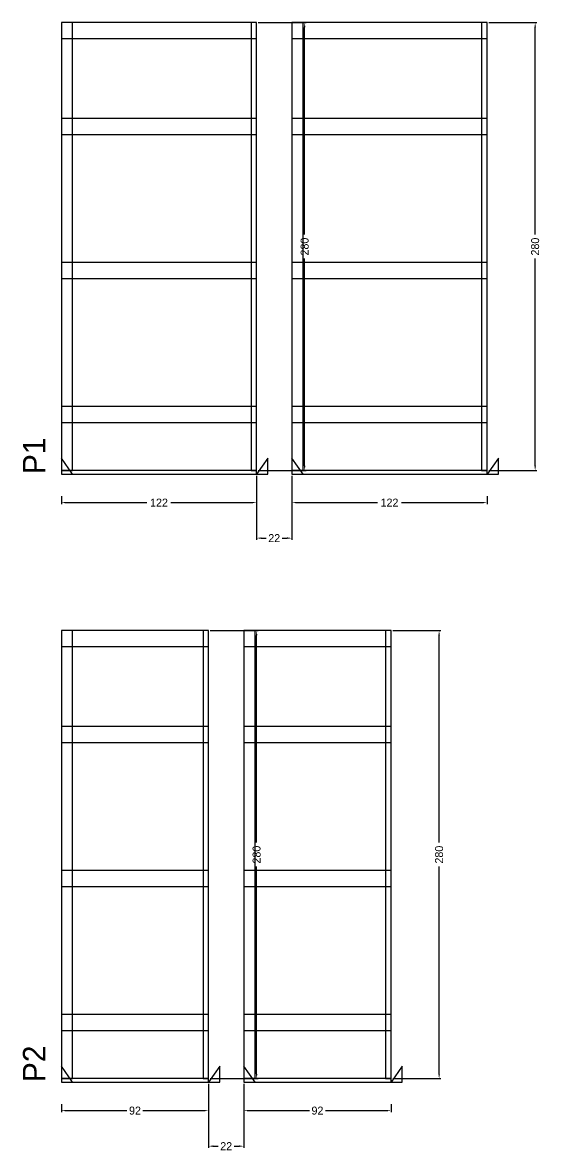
# Model space of a CAD drawing. Header units: centimetres. Extents: x -13000 to 4299, y -7226 to 295.
# Drawn here: x 3976 to 4299, y -423 to 282 of the extents above; entities that cross this region are included whole.
import ezdxf

# ---------------------------------------------------------------- set-up
doc = ezdxf.new("R2010")
doc.units = ezdxf.units.CM
for name, color, linetype in [('COTA', 241, 'Continuous'), ('NOMENCLATURA', 7, 'Continuous'), ('SARR_2.2x10', 60, 'Continuous'), ('SARR_2.2x7', 40, 'Continuous'), ('SARR_3.5x7', 81, 'Continuous')]:
    doc.layers.add(name, color=color, linetype=linetype)
doc.dimstyles.new('PAINEL-NOVA', dxfattribs={"dimtxt": 5, "dimasz": 3, "dimexe": 1, "dimexo": 1, "dimgap": 1, "dimtad": 1, "dimcen": 2.5, "dimazin": 3, "dimtfac": 1, "dimtmove": 0, "dimatfit": 3})

# ---------------------------------------------------------------- blocks, each defined once
blk = doc.blocks.new('_CLOSEDFILLED')
at = {"color": 0, "linetype": 'BYBLOCK'}
blk.add_solid([(-1, 0.16), (0, 0), (-1, -0.16)], dxfattribs=at)
blk = doc.blocks.new('*D21')
for p, q in [((4000, -13.8), (4000, -18.8)), ((4122, -13.8), (4122, -18.8)), ((4003, -17.8), (4053.5, -17.8)), ((4068.5, -17.8), (4119, -17.8))]:
    blk.add_line(p, q)
at = {"layer": 'Defpoints'}
for p in [(4000, -12.8), (4122, -12.8), (4000, -17.8)]:
    blk.add_point(p, dxfattribs=at)
at = {"layer": 'SARR_2.2x10', "xscale": 3, "yscale": 3, "rotation": 180}
blk.add_blockref('_CLOSEDFILLED', (4000, -17.8), dxfattribs=at)
at = {"layer": 'SARR_2.2x10', "xscale": 3, "yscale": 3}
blk.add_blockref('_CLOSEDFILLED', (4122, -17.8), dxfattribs=at)
at = {"layer": 'SARR_2.2x10', "insert": (4061, -17.8), "char_height": 5, "attachment_point": 5}
blk.add_mtext('122', dxfattribs=at)
blk = doc.blocks.new('*D22')
for p, q in [((4123, 282.2), (4153, 282.2)), ((4152, 149.7), (4152, 279.2)), ((4152, 5.2), (4152, 134.7)), ((4123, 2.2), (4153, 2.2))]:
    blk.add_line(p, q)
at = {"layer": 'Defpoints'}
for p in [(4122, 282.2), (4122, 2.2), (4152, 2.2)]:
    blk.add_point(p, dxfattribs=at)
at = {"layer": 'SARR_2.2x10', "xscale": 3, "yscale": 3}
for p, rotation in [((4152, 282.2), 90), ((4152, 2.2), 270)]:
    blk.add_blockref('_CLOSEDFILLED', p, dxfattribs=dict(at, rotation=rotation))
at = {"layer": 'SARR_2.2x10', "insert": (4152, 142.2), "char_height": 5, "attachment_point": 5, "rotation": 90}
blk.add_mtext('280', dxfattribs=at)
blk = doc.blocks.new('GRA-E')
at = {"layer": 'SARR_2.2x7'}
blk.add_lwpolyline([(0, 0), (7, 0), (0, 10)], close=True, dxfattribs=at)
blk = doc.blocks.new('GRA-D')
at = {"layer": 'SARR_2.2x7'}
blk.add_lwpolyline([(0, 0), (7, 0), (7, 10)], close=True, dxfattribs=at)
blk = doc.blocks.new('*D23')
for p, q in [((4144, -13.8), (4144, -18.8)), ((4266, -13.8), (4266, -18.8)), ((4147, -17.8), (4197.5, -17.8)), ((4212.5, -17.8), (4263, -17.8))]:
    blk.add_line(p, q)
at = {"layer": 'Defpoints'}
for p in [(4144, -12.8), (4266, -12.8), (4144, -17.8)]:
    blk.add_point(p, dxfattribs=at)
at = {"layer": 'SARR_2.2x10', "xscale": 3, "yscale": 3, "rotation": 180}
blk.add_blockref('_CLOSEDFILLED', (4144, -17.8), dxfattribs=at)
at = {"layer": 'SARR_2.2x10', "xscale": 3, "yscale": 3}
blk.add_blockref('_CLOSEDFILLED', (4266, -17.8), dxfattribs=at)
at = {"layer": 'SARR_2.2x10', "insert": (4205, -17.8), "char_height": 5, "attachment_point": 5}
blk.add_mtext('122', dxfattribs=at)
blk = doc.blocks.new('*D24')
for p, q in [((4267, 282.2), (4297, 282.2)), ((4296, 149.7), (4296, 279.2)), ((4296, 5.2), (4296, 134.7)), ((4267, 2.2), (4297, 2.2))]:
    blk.add_line(p, q)
at = {"layer": 'Defpoints'}
for p in [(4266, 282.2), (4266, 2.2), (4296, 2.2)]:
    blk.add_point(p, dxfattribs=at)
at = {"layer": 'SARR_2.2x10', "xscale": 3, "yscale": 3}
for p, rotation in [((4296, 282.2), 90), ((4296, 2.2), 270)]:
    blk.add_blockref('_CLOSEDFILLED', p, dxfattribs=dict(at, rotation=rotation))
at = {"layer": 'SARR_2.2x10', "insert": (4296, 142.2), "char_height": 5, "attachment_point": 5, "rotation": 90}
blk.add_mtext('280', dxfattribs=at)
blk = doc.blocks.new('*D25')
for p, q in [((4267, 282.2), (4297, 282.2)), ((4296, 149.7), (4296, 279.2)), ((4296, 5.2), (4296, 134.7)), ((4267, 2.2), (4297, 2.2))]:
    blk.add_line(p, q)
at = {"layer": 'Defpoints'}
for p in [(4266, 282.2), (4266, 2.2), (4296, 2.2)]:
    blk.add_point(p, dxfattribs=at)
at = {"layer": 'SARR_2.2x10', "xscale": 3, "yscale": 3}
for p, rotation in [((4296, 282.2), 90), ((4296, 2.2), 270)]:
    blk.add_blockref('_CLOSEDFILLED', p, dxfattribs=dict(at, rotation=rotation))
at = {"layer": 'SARR_2.2x10', "insert": (4296, 142.2), "char_height": 5, "attachment_point": 5, "rotation": 90}
blk.add_mtext('280', dxfattribs=at)
blk = doc.blocks.new('*D26')
for p, q in [((4267, 282.2), (4297, 282.2)), ((4296, 149.7), (4296, 279.2)), ((4296, 5.2), (4296, 134.7)), ((4267, 2.2), (4297, 2.2))]:
    blk.add_line(p, q)
at = {"layer": 'Defpoints'}
for p in [(4266, 282.2), (4266, 2.2), (4296, 2.2)]:
    blk.add_point(p, dxfattribs=at)
at = {"layer": 'SARR_2.2x10', "xscale": 3, "yscale": 3}
for p, rotation in [((4296, 282.2), 90), ((4296, 2.2), 270)]:
    blk.add_blockref('_CLOSEDFILLED', p, dxfattribs=dict(at, rotation=rotation))
at = {"layer": 'SARR_2.2x10', "insert": (4296, 142.2), "char_height": 5, "attachment_point": 5, "rotation": 90}
blk.add_mtext('280', dxfattribs=at)
blk = doc.blocks.new('*D27')
for p, q in [((4267, 282.2), (4297, 282.2)), ((4296, 149.7), (4296, 279.2)), ((4296, 5.2), (4296, 134.7)), ((4267, 2.2), (4297, 2.2))]:
    blk.add_line(p, q)
at = {"layer": 'Defpoints'}
for p in [(4266, 282.2), (4266, 2.2), (4296, 2.2)]:
    blk.add_point(p, dxfattribs=at)
at = {"layer": 'SARR_2.2x10', "xscale": 3, "yscale": 3}
for p, rotation in [((4296, 282.2), 90), ((4296, 2.2), 270)]:
    blk.add_blockref('_CLOSEDFILLED', p, dxfattribs=dict(at, rotation=rotation))
at = {"layer": 'SARR_2.2x10', "insert": (4296, 142.2), "char_height": 5, "attachment_point": 5, "rotation": 90}
blk.add_mtext('280', dxfattribs=at)
blk = doc.blocks.new('*D28')
for p, q in [((4267, 282.2), (4297, 282.2)), ((4296, 149.7), (4296, 279.2)), ((4296, 5.2), (4296, 134.7)), ((4267, 2.2), (4297, 2.2))]:
    blk.add_line(p, q)
at = {"layer": 'Defpoints'}
for p in [(4266, 282.2), (4266, 2.2), (4296, 2.2)]:
    blk.add_point(p, dxfattribs=at)
at = {"layer": 'SARR_2.2x10', "xscale": 3, "yscale": 3}
for p, rotation in [((4296, 282.2), 90), ((4296, 2.2), 270)]:
    blk.add_blockref('_CLOSEDFILLED', p, dxfattribs=dict(at, rotation=rotation))
at = {"layer": 'SARR_2.2x10', "insert": (4296, 142.2), "char_height": 5, "attachment_point": 5, "rotation": 90}
blk.add_mtext('280', dxfattribs=at)
blk = doc.blocks.new('*D29')
for p, q in [((4267, 282.2), (4297, 282.2)), ((4296, 149.7), (4296, 279.2)), ((4296, 5.2), (4296, 134.7)), ((4267, 2.2), (4297, 2.2))]:
    blk.add_line(p, q)
at = {"layer": 'Defpoints'}
for p in [(4266, 282.2), (4266, 2.2), (4296, 2.2)]:
    blk.add_point(p, dxfattribs=at)
at = {"layer": 'SARR_2.2x10', "xscale": 3, "yscale": 3}
for p, rotation in [((4296, 282.2), 90), ((4296, 2.2), 270)]:
    blk.add_blockref('_CLOSEDFILLED', p, dxfattribs=dict(at, rotation=rotation))
at = {"layer": 'SARR_2.2x10', "insert": (4296, 142.2), "char_height": 5, "attachment_point": 5, "rotation": 90}
blk.add_mtext('280', dxfattribs=at)
blk = doc.blocks.new('*D30')
for p, q in [((4267, 282.2), (4297, 282.2)), ((4296, 149.7), (4296, 279.2)), ((4296, 5.2), (4296, 134.7)), ((4267, 2.2), (4297, 2.2))]:
    blk.add_line(p, q)
at = {"layer": 'Defpoints'}
for p in [(4266, 282.2), (4266, 2.2), (4296, 2.2)]:
    blk.add_point(p, dxfattribs=at)
at = {"layer": 'SARR_2.2x10', "xscale": 3, "yscale": 3}
for p, rotation in [((4296, 282.2), 90), ((4296, 2.2), 270)]:
    blk.add_blockref('_CLOSEDFILLED', p, dxfattribs=dict(at, rotation=rotation))
at = {"layer": 'SARR_2.2x10', "insert": (4296, 142.2), "char_height": 5, "attachment_point": 5, "rotation": 90}
blk.add_mtext('280', dxfattribs=at)
blk = doc.blocks.new('*D31')
for p, q in [((4267, 282.2), (4297, 282.2)), ((4296, 149.7), (4296, 279.2)), ((4296, 5.2), (4296, 134.7)), ((4267, 2.2), (4297, 2.2))]:
    blk.add_line(p, q)
at = {"layer": 'Defpoints'}
for p in [(4266, 282.2), (4266, 2.2), (4296, 2.2)]:
    blk.add_point(p, dxfattribs=at)
at = {"layer": 'SARR_2.2x10', "xscale": 3, "yscale": 3}
for p, rotation in [((4296, 282.2), 90), ((4296, 2.2), 270)]:
    blk.add_blockref('_CLOSEDFILLED', p, dxfattribs=dict(at, rotation=rotation))
at = {"layer": 'SARR_2.2x10', "insert": (4296, 142.2), "char_height": 5, "attachment_point": 5, "rotation": 90}
blk.add_mtext('280', dxfattribs=at)
blk = doc.blocks.new('*D32')
for p, q in [((4267, 282.2), (4297, 282.2)), ((4296, 149.7), (4296, 279.2)), ((4296, 5.2), (4296, 134.7)), ((4267, 2.2), (4297, 2.2))]:
    blk.add_line(p, q)
at = {"layer": 'Defpoints'}
for p in [(4266, 282.2), (4266, 2.2), (4296, 2.2)]:
    blk.add_point(p, dxfattribs=at)
at = {"layer": 'SARR_2.2x10', "xscale": 3, "yscale": 3}
for p, rotation in [((4296, 282.2), 90), ((4296, 2.2), 270)]:
    blk.add_blockref('_CLOSEDFILLED', p, dxfattribs=dict(at, rotation=rotation))
at = {"layer": 'SARR_2.2x10', "insert": (4296, 142.2), "char_height": 5, "attachment_point": 5, "rotation": 90}
blk.add_mtext('280', dxfattribs=at)
blk = doc.blocks.new('*D33')
for p, q in [((4267, 282.2), (4297, 282.2)), ((4296, 149.7), (4296, 279.2)), ((4296, 5.2), (4296, 134.7)), ((4267, 2.2), (4297, 2.2))]:
    blk.add_line(p, q)
at = {"layer": 'Defpoints'}
for p in [(4266, 282.2), (4266, 2.2), (4296, 2.2)]:
    blk.add_point(p, dxfattribs=at)
at = {"layer": 'SARR_2.2x10', "xscale": 3, "yscale": 3}
for p, rotation in [((4296, 282.2), 90), ((4296, 2.2), 270)]:
    blk.add_blockref('_CLOSEDFILLED', p, dxfattribs=dict(at, rotation=rotation))
at = {"layer": 'SARR_2.2x10', "insert": (4296, 142.2), "char_height": 5, "attachment_point": 5, "rotation": 90}
blk.add_mtext('280', dxfattribs=at)
blk = doc.blocks.new('*D34')
for p, q in [((4122, -1), (4122, -41)), ((4144, -1), (4144, -41)), ((4125, -40), (4128, -40)), ((4138, -40), (4141, -40))]:
    blk.add_line(p, q)
at = {"layer": 'Defpoints'}
for p in [(4122, 0), (4144, 0), (4122, -40)]:
    blk.add_point(p, dxfattribs=at)
at = {"layer": 'COTA', "xscale": 3, "yscale": 3, "rotation": 180}
blk.add_blockref('_CLOSEDFILLED', (4122, -40), dxfattribs=at)
at = {"layer": 'COTA', "xscale": 3, "yscale": 3}
blk.add_blockref('_CLOSEDFILLED', (4144, -40), dxfattribs=at)
at = {"layer": 'COTA', "insert": (4133, -40), "char_height": 5, "attachment_point": 5}
blk.add_mtext('22', dxfattribs=at)
blk = doc.blocks.new('*D55')
for p, q in [((4000, -393.8), (4000, -398.8)), ((4092, -393.8), (4092, -398.8)), ((4003, -397.8), (4041, -397.8)), ((4051, -397.8), (4089, -397.8))]:
    blk.add_line(p, q)
at = {"layer": 'Defpoints'}
for p in [(4000, -392.8), (4092, -392.8), (4000, -397.8)]:
    blk.add_point(p, dxfattribs=at)
at = {"layer": 'SARR_2.2x10', "xscale": 3, "yscale": 3, "rotation": 180}
blk.add_blockref('_CLOSEDFILLED', (4000, -397.8), dxfattribs=at)
at = {"layer": 'SARR_2.2x10', "xscale": 3, "yscale": 3}
blk.add_blockref('_CLOSEDFILLED', (4092, -397.8), dxfattribs=at)
at = {"layer": 'SARR_2.2x10', "insert": (4046, -397.8), "char_height": 5, "attachment_point": 5}
blk.add_mtext('92', dxfattribs=at)
blk = doc.blocks.new('*D56')
for p, q in [((4093, -97.8), (4123, -97.8)), ((4122, -230.3), (4122, -100.8)), ((4122, -374.8), (4122, -245.3)), ((4093, -377.8), (4123, -377.8))]:
    blk.add_line(p, q)
at = {"layer": 'Defpoints'}
for p in [(4092, -97.8), (4092, -377.8), (4122, -377.8)]:
    blk.add_point(p, dxfattribs=at)
at = {"layer": 'SARR_2.2x10', "xscale": 3, "yscale": 3}
for p, rotation in [((4122, -97.8), 90), ((4122, -377.8), 270)]:
    blk.add_blockref('_CLOSEDFILLED', p, dxfattribs=dict(at, rotation=rotation))
at = {"layer": 'SARR_2.2x10', "insert": (4122, -237.8), "char_height": 5, "attachment_point": 5, "rotation": 90}
blk.add_mtext('280', dxfattribs=at)
blk = doc.blocks.new('*D57')
for p, q in [((4114, -393.8), (4114, -398.8)), ((4206, -393.8), (4206, -398.8)), ((4117, -397.8), (4155, -397.8)), ((4165, -397.8), (4203, -397.8))]:
    blk.add_line(p, q)
at = {"layer": 'Defpoints'}
for p in [(4114, -392.8), (4206, -392.8), (4114, -397.8)]:
    blk.add_point(p, dxfattribs=at)
at = {"layer": 'SARR_2.2x10', "xscale": 3, "yscale": 3, "rotation": 180}
blk.add_blockref('_CLOSEDFILLED', (4114, -397.8), dxfattribs=at)
at = {"layer": 'SARR_2.2x10', "xscale": 3, "yscale": 3}
blk.add_blockref('_CLOSEDFILLED', (4206, -397.8), dxfattribs=at)
at = {"layer": 'SARR_2.2x10', "insert": (4160, -397.8), "char_height": 5, "attachment_point": 5}
blk.add_mtext('92', dxfattribs=at)
blk = doc.blocks.new('*D58')
for p, q in [((4207, -97.8), (4237, -97.8)), ((4236, -230.3), (4236, -100.8)), ((4236, -374.8), (4236, -245.3)), ((4207, -377.8), (4237, -377.8))]:
    blk.add_line(p, q)
at = {"layer": 'Defpoints'}
for p in [(4206, -97.8), (4206, -377.8), (4236, -377.8)]:
    blk.add_point(p, dxfattribs=at)
at = {"layer": 'SARR_2.2x10', "xscale": 3, "yscale": 3}
for p, rotation in [((4236, -97.8), 90), ((4236, -377.8), 270)]:
    blk.add_blockref('_CLOSEDFILLED', p, dxfattribs=dict(at, rotation=rotation))
at = {"layer": 'SARR_2.2x10', "insert": (4236, -237.8), "char_height": 5, "attachment_point": 5, "rotation": 90}
blk.add_mtext('280', dxfattribs=at)
blk = doc.blocks.new('*D59')
for p, q in [((4207, -97.8), (4237, -97.8)), ((4236, -230.3), (4236, -100.8)), ((4236, -374.8), (4236, -245.3)), ((4207, -377.8), (4237, -377.8))]:
    blk.add_line(p, q)
at = {"layer": 'Defpoints'}
for p in [(4206, -97.8), (4206, -377.8), (4236, -377.8)]:
    blk.add_point(p, dxfattribs=at)
at = {"layer": 'SARR_2.2x10', "xscale": 3, "yscale": 3}
for p, rotation in [((4236, -97.8), 90), ((4236, -377.8), 270)]:
    blk.add_blockref('_CLOSEDFILLED', p, dxfattribs=dict(at, rotation=rotation))
at = {"layer": 'SARR_2.2x10', "insert": (4236, -237.8), "char_height": 5, "attachment_point": 5, "rotation": 90}
blk.add_mtext('280', dxfattribs=at)
blk = doc.blocks.new('*D60')
for p, q in [((4207, -97.8), (4237, -97.8)), ((4236, -230.3), (4236, -100.8)), ((4236, -374.8), (4236, -245.3)), ((4207, -377.8), (4237, -377.8))]:
    blk.add_line(p, q)
at = {"layer": 'Defpoints'}
for p in [(4206, -97.8), (4206, -377.8), (4236, -377.8)]:
    blk.add_point(p, dxfattribs=at)
at = {"layer": 'SARR_2.2x10', "xscale": 3, "yscale": 3}
for p, rotation in [((4236, -97.8), 90), ((4236, -377.8), 270)]:
    blk.add_blockref('_CLOSEDFILLED', p, dxfattribs=dict(at, rotation=rotation))
at = {"layer": 'SARR_2.2x10', "insert": (4236, -237.8), "char_height": 5, "attachment_point": 5, "rotation": 90}
blk.add_mtext('280', dxfattribs=at)
blk = doc.blocks.new('*D61')
for p, q in [((4207, -97.8), (4237, -97.8)), ((4236, -230.3), (4236, -100.8)), ((4236, -374.8), (4236, -245.3)), ((4207, -377.8), (4237, -377.8))]:
    blk.add_line(p, q)
at = {"layer": 'Defpoints'}
for p in [(4206, -97.8), (4206, -377.8), (4236, -377.8)]:
    blk.add_point(p, dxfattribs=at)
at = {"layer": 'SARR_2.2x10', "xscale": 3, "yscale": 3}
for p, rotation in [((4236, -97.8), 90), ((4236, -377.8), 270)]:
    blk.add_blockref('_CLOSEDFILLED', p, dxfattribs=dict(at, rotation=rotation))
at = {"layer": 'SARR_2.2x10', "insert": (4236, -237.8), "char_height": 5, "attachment_point": 5, "rotation": 90}
blk.add_mtext('280', dxfattribs=at)
blk = doc.blocks.new('*D62')
for p, q in [((4207, -97.8), (4237, -97.8)), ((4236, -230.3), (4236, -100.8)), ((4236, -374.8), (4236, -245.3)), ((4207, -377.8), (4237, -377.8))]:
    blk.add_line(p, q)
at = {"layer": 'Defpoints'}
for p in [(4206, -97.8), (4206, -377.8), (4236, -377.8)]:
    blk.add_point(p, dxfattribs=at)
at = {"layer": 'SARR_2.2x10', "xscale": 3, "yscale": 3}
for p, rotation in [((4236, -97.8), 90), ((4236, -377.8), 270)]:
    blk.add_blockref('_CLOSEDFILLED', p, dxfattribs=dict(at, rotation=rotation))
at = {"layer": 'SARR_2.2x10', "insert": (4236, -237.8), "char_height": 5, "attachment_point": 5, "rotation": 90}
blk.add_mtext('280', dxfattribs=at)
blk = doc.blocks.new('*D63')
for p, q in [((4207, -97.8), (4237, -97.8)), ((4236, -230.3), (4236, -100.8)), ((4236, -374.8), (4236, -245.3)), ((4207, -377.8), (4237, -377.8))]:
    blk.add_line(p, q)
at = {"layer": 'Defpoints'}
for p in [(4206, -97.8), (4206, -377.8), (4236, -377.8)]:
    blk.add_point(p, dxfattribs=at)
at = {"layer": 'SARR_2.2x10', "xscale": 3, "yscale": 3}
for p, rotation in [((4236, -97.8), 90), ((4236, -377.8), 270)]:
    blk.add_blockref('_CLOSEDFILLED', p, dxfattribs=dict(at, rotation=rotation))
at = {"layer": 'SARR_2.2x10', "insert": (4236, -237.8), "char_height": 5, "attachment_point": 5, "rotation": 90}
blk.add_mtext('280', dxfattribs=at)
blk = doc.blocks.new('*D64')
for p, q in [((4207, -97.8), (4237, -97.8)), ((4236, -230.3), (4236, -100.8)), ((4236, -374.8), (4236, -245.3)), ((4207, -377.8), (4237, -377.8))]:
    blk.add_line(p, q)
at = {"layer": 'Defpoints'}
for p in [(4206, -97.8), (4206, -377.8), (4236, -377.8)]:
    blk.add_point(p, dxfattribs=at)
at = {"layer": 'SARR_2.2x10', "xscale": 3, "yscale": 3}
for p, rotation in [((4236, -97.8), 90), ((4236, -377.8), 270)]:
    blk.add_blockref('_CLOSEDFILLED', p, dxfattribs=dict(at, rotation=rotation))
at = {"layer": 'SARR_2.2x10', "insert": (4236, -237.8), "char_height": 5, "attachment_point": 5, "rotation": 90}
blk.add_mtext('280', dxfattribs=at)
blk = doc.blocks.new('*D65')
for p, q in [((4207, -97.8), (4237, -97.8)), ((4236, -230.3), (4236, -100.8)), ((4236, -374.8), (4236, -245.3)), ((4207, -377.8), (4237, -377.8))]:
    blk.add_line(p, q)
at = {"layer": 'Defpoints'}
for p in [(4206, -97.8), (4206, -377.8), (4236, -377.8)]:
    blk.add_point(p, dxfattribs=at)
at = {"layer": 'SARR_2.2x10', "xscale": 3, "yscale": 3}
for p, rotation in [((4236, -97.8), 90), ((4236, -377.8), 270)]:
    blk.add_blockref('_CLOSEDFILLED', p, dxfattribs=dict(at, rotation=rotation))
at = {"layer": 'SARR_2.2x10', "insert": (4236, -237.8), "char_height": 5, "attachment_point": 5, "rotation": 90}
blk.add_mtext('280', dxfattribs=at)
blk = doc.blocks.new('*D66')
for p, q in [((4207, -97.8), (4237, -97.8)), ((4236, -230.3), (4236, -100.8)), ((4236, -374.8), (4236, -245.3)), ((4207, -377.8), (4237, -377.8))]:
    blk.add_line(p, q)
at = {"layer": 'Defpoints'}
for p in [(4206, -97.8), (4206, -377.8), (4236, -377.8)]:
    blk.add_point(p, dxfattribs=at)
at = {"layer": 'SARR_2.2x10', "xscale": 3, "yscale": 3}
for p, rotation in [((4236, -97.8), 90), ((4236, -377.8), 270)]:
    blk.add_blockref('_CLOSEDFILLED', p, dxfattribs=dict(at, rotation=rotation))
at = {"layer": 'SARR_2.2x10', "insert": (4236, -237.8), "char_height": 5, "attachment_point": 5, "rotation": 90}
blk.add_mtext('280', dxfattribs=at)
blk = doc.blocks.new('*D67')
for p, q in [((4207, -97.8), (4237, -97.8)), ((4236, -230.3), (4236, -100.8)), ((4236, -374.8), (4236, -245.3)), ((4207, -377.8), (4237, -377.8))]:
    blk.add_line(p, q)
at = {"layer": 'Defpoints'}
for p in [(4206, -97.8), (4206, -377.8), (4236, -377.8)]:
    blk.add_point(p, dxfattribs=at)
at = {"layer": 'SARR_2.2x10', "xscale": 3, "yscale": 3}
for p, rotation in [((4236, -97.8), 90), ((4236, -377.8), 270)]:
    blk.add_blockref('_CLOSEDFILLED', p, dxfattribs=dict(at, rotation=rotation))
at = {"layer": 'SARR_2.2x10', "insert": (4236, -237.8), "char_height": 5, "attachment_point": 5, "rotation": 90}
blk.add_mtext('280', dxfattribs=at)
blk = doc.blocks.new('*D68')
for p, q in [((4092, -381), (4092, -421)), ((4114, -381), (4114, -421)), ((4095, -420), (4098, -420)), ((4108, -420), (4111, -420))]:
    blk.add_line(p, q)
at = {"layer": 'Defpoints'}
for p in [(4092, -380), (4114, -380), (4092, -420)]:
    blk.add_point(p, dxfattribs=at)
at = {"layer": 'COTA', "xscale": 3, "yscale": 3, "rotation": 180}
blk.add_blockref('_CLOSEDFILLED', (4092, -420), dxfattribs=at)
at = {"layer": 'COTA', "xscale": 3, "yscale": 3}
blk.add_blockref('_CLOSEDFILLED', (4114, -420), dxfattribs=at)
at = {"layer": 'COTA', "insert": (4103, -420), "char_height": 5, "attachment_point": 5}
blk.add_mtext('22', dxfattribs=at)

msp = doc.modelspace()

# ---------------------------------------------------------------- linework, layer by layer
at = {"layer": 'SARR_2.2x10'}
for p, q in [((4122, 282.2), (4000, 282.2)), ((4000, 282.2), (4000, 272.2)), ((4122, 272.2), (4122, 282.2)), ((4266, 282.2), (4144, 282.2)), ((4144, 282.2), (4144, 272.2)), ((4266, 272.2), (4266, 282.2)), ((4000, 272.2), (4122, 272.2)), ((4144, 272.2), (4266, 272.2)), ((4122, 222.2), (4000, 222.2)), ((4000, 222.2), (4000, 212.2)), ((4122, 212.2), (4122, 222.2)), ((4266, 222.2), (4144, 222.2)), ((4144, 222.2), (4144, 212.2)), ((4266, 212.2), (4266, 222.2)), ((4000, 212.2), (4122, 212.2)), ((4144, 212.2), (4266, 212.2)), ((4122, 132.2), (4000, 132.2)), ((4000, 132.2), (4000, 122.2)), ((4122, 122.2), (4122, 132.2)), ((4266, 132.2), (4144, 132.2)), ((4144, 132.2), (4144, 122.2)), ((4266, 122.2), (4266, 132.2)), ((4000, 122.2), (4122, 122.2)), ((4144, 122.2), (4266, 122.2)), ((4122, 42.2), (4000, 42.2)), ((4000, 42.2), (4000, 32.2)), ((4122, 32.2), (4122, 42.2)), ((4266, 42.2), (4144, 42.2)), ((4144, 42.2), (4144, 32.2)), ((4266, 32.2), (4266, 42.2)), ((4000, 32.2), (4122, 32.2)), ((4144, 32.2), (4266, 32.2)), ((4092, -97.8), (4000, -97.8)), ((4000, -97.8), (4000, -107.8)), ((4092, -107.8), (4092, -97.8)), ((4206, -97.8), (4114, -97.8)), ((4114, -97.8), (4114, -107.8)), ((4206, -107.8), (4206, -97.8)), ((4000, -107.8), (4092, -107.8)), ((4114, -107.8), (4206, -107.8)), ((4092, -157.8), (4000, -157.8)), ((4000, -157.8), (4000, -167.8)), ((4092, -167.8), (4092, -157.8)), ((4206, -157.8), (4114, -157.8)), ((4114, -157.8), (4114, -167.8)), ((4206, -167.8), (4206, -157.8)), ((4000, -167.8), (4092, -167.8)), ((4114, -167.8), (4206, -167.8)), ((4092, -247.8), (4000, -247.8)), ((4000, -247.8), (4000, -257.8)), ((4092, -257.8), (4092, -247.8)), ((4206, -247.8), (4114, -247.8)), ((4114, -247.8), (4114, -257.8)), ((4206, -257.8), (4206, -247.8)), ((4000, -257.8), (4092, -257.8)), ((4114, -257.8), (4206, -257.8)), ((4092, -337.8), (4000, -337.8)), ((4000, -337.8), (4000, -347.8)), ((4092, -347.8), (4092, -337.8)), ((4206, -337.8), (4114, -337.8)), ((4114, -337.8), (4114, -347.8)), ((4206, -347.8), (4206, -337.8)), ((4000, -347.8), (4092, -347.8)), ((4114, -347.8), (4206, -347.8))]:
    msp.add_line(p, q, dxfattribs=at)
at = {"layer": 'SARR_2.2x7'}
for p, q in [((4007, 282.2), (4000, 282.2)), ((4000, 282.2), (4000, 2.2)), ((4007, 2.2), (4007, 282.2)), ((4266, 282.2), (4262.5, 282.2)), ((4262.5, 282.2), (4262.5, 2.2)), ((4266, 2.2), (4266, 282.2)), ((4122, 2.2), (4000, 2.2)), ((4000, 2.2), (4000, 0)), ((4000, 2.2), (4007, 2.2)), ((4000, 0), (4122, 0)), ((4122, 0), (4122, 2.2)), ((4266, 2.2), (4144, 2.2)), ((4144, 2.2), (4144, 0)), ((4144, 0), (4266, 0)), ((4262.5, 2.2), (4266, 2.2)), ((4266, 0), (4266, 2.2)), ((4007, -97.8), (4000, -97.8)), ((4000, -97.8), (4000, -377.8)), ((4007, -377.8), (4007, -97.8)), ((4206, -97.8), (4202.5, -97.8)), ((4202.5, -97.8), (4202.5, -377.8)), ((4206, -377.8), (4206, -97.8)), ((4092, -377.8), (4000, -377.8)), ((4000, -377.8), (4000, -380)), ((4000, -377.8), (4007, -377.8)), ((4000, -380), (4092, -380)), ((4092, -380), (4092, -377.8)), ((4206, -377.8), (4114, -377.8)), ((4114, -377.8), (4114, -380)), ((4114, -380), (4206, -380)), ((4202.5, -377.8), (4206, -377.8)), ((4206, -380), (4206, -377.8))]:
    msp.add_line(p, q, dxfattribs=at)
at = {"layer": 'SARR_3.5x7'}
for p, q in [((4122, 282.2), (4118.5, 282.2)), ((4118.5, 282.2), (4118.5, 2.2)), ((4122, 2.2), (4122, 282.2)), ((4151, 282.2), (4144, 282.2)), ((4144, 282.2), (4144, 2.2)), ((4151, 2.2), (4151, 282.2)), ((4118.5, 2.2), (4122, 2.2)), ((4144, 2.2), (4151, 2.2)), ((4092, -97.8), (4088.5, -97.8)), ((4088.5, -97.8), (4088.5, -377.8)), ((4092, -377.8), (4092, -97.8)), ((4121, -97.8), (4114, -97.8)), ((4114, -97.8), (4114, -377.8)), ((4121, -377.8), (4121, -97.8)), ((4088.5, -377.8), (4092, -377.8)), ((4114, -377.8), (4121, -377.8))]:
    msp.add_line(p, q, dxfattribs=at)

# ---------------------------------------------------------------- block references
at = {"layer": 'SARR_2.2x7'}
for name, p in [('GRA-E', (4000, 0)), ('GRA-D', (4122, 0)), ('GRA-E', (4144, 0)), ('GRA-D', (4266, 0)), ('GRA-E', (4000, -380)), ('GRA-D', (4092, -380)), ('GRA-E', (4114, -380)), ('GRA-D', (4206, -380))]:
    msp.add_blockref(name, p, dxfattribs=at)

# ---------------------------------------------------------------- texts
at = {"layer": 'NOMENCLATURA'}
for s, p in [('P1', (3990, 0)), ('P2', (3990, -380))]:
    msp.add_text(s, height=14, rotation=90, dxfattribs=at).set_placement(p)

# ---------------------------------------------------------------- dimensions: what is measured, and where the dimension line sits
at = {"layer": 'COTA'}
for base, p1, p2, picture, middle in [((4122, -40), (4122, 0), (4144, 0), '*D34', (4133, -40)), ((4092, -420), (4092, -380), (4114, -380), '*D68', (4103, -420))]:
    dim = msp.add_linear_dim(base=base, p1=p1, p2=p2, dimstyle='PAINEL-NOVA', dxfattribs=at)
    dim.commit()
    dim.dimension.update_dxf_attribs({"geometry": picture, "text_midpoint": middle})
at = {"layer": 'SARR_2.2x10'}
for base, p1, p2, picture, middle in [((4152, 2.2), (4122, 2.2), (4122, 282.2), '*D22', (4152, 142.2)), ((4296, 2.2), (4266, 2.2), (4266, 282.2), '*D24', (4296, 142.2)), ((4296, 2.2), (4266, 2.2), (4266, 282.2), '*D25', (4296, 142.2)), ((4296, 2.2), (4266, 2.2), (4266, 282.2), '*D26', (4296, 142.2)), ((4296, 2.2), (4266, 2.2), (4266, 282.2), '*D27', (4296, 142.2)), ((4296, 2.2), (4266, 2.2), (4266, 282.2), '*D28', (4296, 142.2)), ((4296, 2.2), (4266, 2.2), (4266, 282.2), '*D29', (4296, 142.2)), ((4296, 2.2), (4266, 2.2), (4266, 282.2), '*D30', (4296, 142.2)), ((4296, 2.2), (4266, 2.2), (4266, 282.2), '*D31', (4296, 142.2)), ((4296, 2.2), (4266, 2.2), (4266, 282.2), '*D32', (4296, 142.2)), ((4296, 2.2), (4266, 2.2), (4266, 282.2), '*D33', (4296, 142.2)), ((4122, -377.8), (4092, -377.8), (4092, -97.8), '*D56', (4122, -237.8)), ((4236, -377.8), (4206, -377.8), (4206, -97.8), '*D58', (4236, -237.8)), ((4236, -377.8), (4206, -377.8), (4206, -97.8), '*D59', (4236, -237.8)), ((4236, -377.8), (4206, -377.8), (4206, -97.8), '*D60', (4236, -237.8)), ((4236, -377.8), (4206, -377.8), (4206, -97.8), '*D61', (4236, -237.8)), ((4236, -377.8), (4206, -377.8), (4206, -97.8), '*D62', (4236, -237.8)), ((4236, -377.8), (4206, -377.8), (4206, -97.8), '*D63', (4236, -237.8)), ((4236, -377.8), (4206, -377.8), (4206, -97.8), '*D64', (4236, -237.8)), ((4236, -377.8), (4206, -377.8), (4206, -97.8), '*D65', (4236, -237.8)), ((4236, -377.8), (4206, -377.8), (4206, -97.8), '*D66', (4236, -237.8)), ((4236, -377.8), (4206, -377.8), (4206, -97.8), '*D67', (4236, -237.8))]:
    dim = msp.add_linear_dim(base=base, p1=p1, p2=p2, angle=90, dimstyle='PAINEL-NOVA', dxfattribs=at)
    dim.commit()
    dim.dimension.update_dxf_attribs({"geometry": picture, "text_midpoint": middle})
for base, p1, p2, picture, middle in [((4000, -17.8), (4000, -12.8), (4122, -12.8), '*D21', (4061, -17.8)), ((4144, -17.8), (4144, -12.8), (4266, -12.8), '*D23', (4205, -17.8)), ((4000, -397.8), (4000, -392.8), (4092, -392.8), '*D55', (4046, -397.8)), ((4114, -397.8), (4114, -392.8), (4206, -392.8), '*D57', (4160, -397.8))]:
    dim = msp.add_linear_dim(base=base, p1=p1, p2=p2, dimstyle='PAINEL-NOVA', dxfattribs=at)
    dim.commit()
    dim.dimension.update_dxf_attribs({"geometry": picture, "text_midpoint": middle})

doc.saveas('drawing.dxf')
